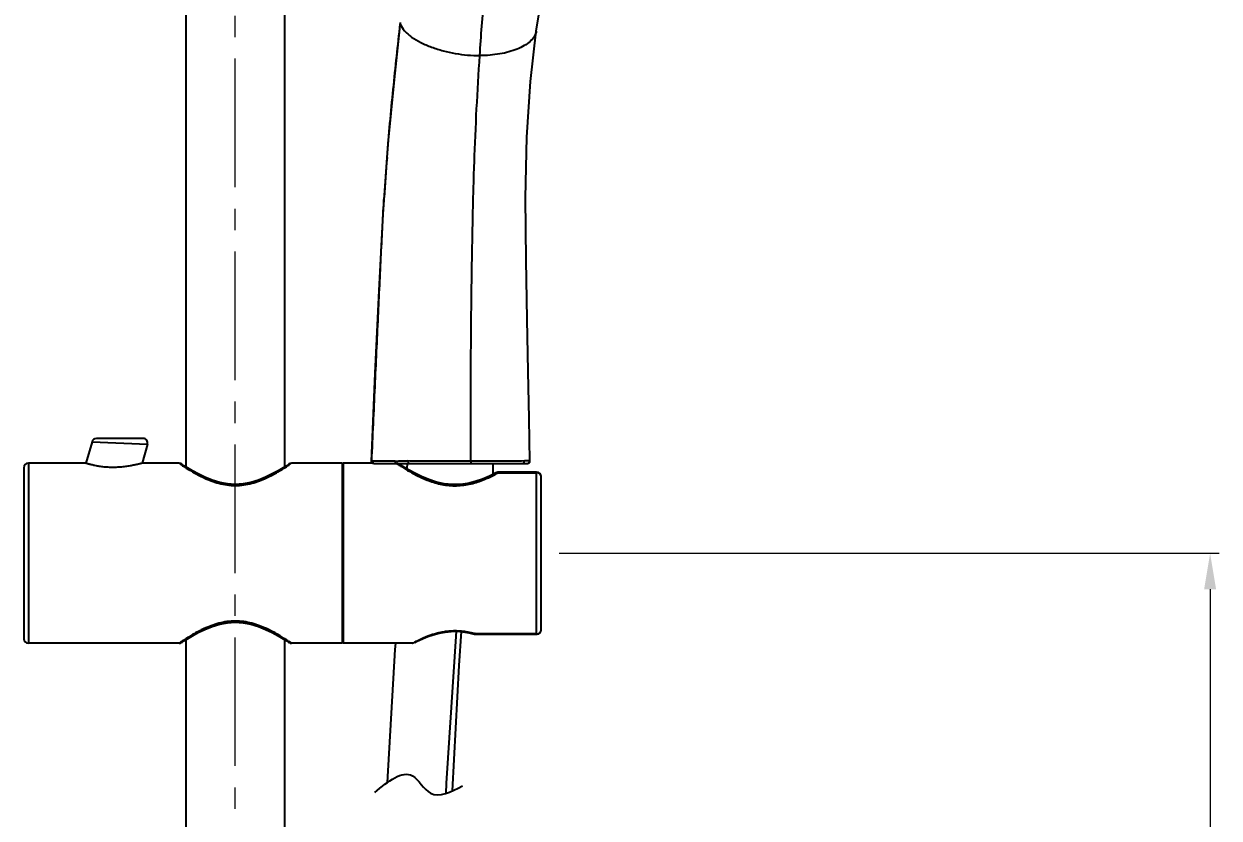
# Model space of a CAD drawing. Extents: x 0 to 3160, y 0 to 2315.
# Drawn here: x 932.1 to 1197.9, y 888.1 to 1064.6 of the extents above; entities that cross this region are included whole.
import ezdxf

# ---------------------------------------------------------------- set-up
doc = ezdxf.new("R2010")
doc.units = 0
doc.header["$LTSCALE"] = 3
doc.header["$MEASUREMENT"] = 0
doc.header["$PDMODE"] = 3
doc.header["$PDSIZE"] = -10
doc.linetypes.add('CENTER2', pattern=[28.575, 19.05, -3.175, 3.175, -3.175])
doc.layers.get('0').update_dxf_attribs({"linetype": 'CONTINUOUS'})
doc.layers.get('DEFPOINTS').update_dxf_attribs({"linetype": 'CONTINUOUS'})
doc.layers.add('Cneter', color=1, linetype='CENTER2', lineweight=13)
doc.styles.add('Daelim Dimension', font='')
doc.styles.get('Daelim Dimension').set_extended_font_data('나눔고딕')
doc.dimstyles.new('DEFAULT', dxfattribs={"dimscale": 2, "dimtxt": 2, "dimasz": 2, "dimexe": 0, "dimexo": 2, "dimgap": 1, "dimtad": 1, "dimdec": 1, "dimzin": 9, "dimdsep": 46, "dimtxsty": 'Daelim Dimension', "dimcen": 0.5, "dimclrd": 252, "dimclre": 252, "dimclrt": 3, "dimadec": 1, "dimazin": 0, "dimtfac": 1, "dimtdec": 1, "dimtix": 1, "dimtmove": 0, "dimatfit": 3, "dimfxl": 1, "dimtolj": 1, "dimtzin": 1, "dimlwd": 9, "dimlwe": 9, "dimarcsym": 0})

# ---------------------------------------------------------------- blocks, each defined once
blk = doc.blocks.new('*D11')
at = {"color": 5, "lineweight": 9, "ltscale": 0.5, "transparency": 16777216}
for p, q in [((1051.13, 946.98), (1197.86, 946.98)), ((1195.86, 938.98), (1195.86, 262.43)), ((1191.86, 254.43), (1193.86, 254.43))]:
    blk.add_line(p, q, dxfattribs=at)
at = {"color": 5, "ltscale": 0.5, "transparency": 16777216}
for points in [[(1194.53, 938.98), (1197.19, 938.98), (1195.86, 946.98)], [(1194.53, 262.43), (1197.19, 262.43), (1195.86, 254.43)]]:
    blk.add_solid(points, dxfattribs=at)
at = {"layer": 'DEFPOINTS', "color": 0, "ltscale": 0.5, "transparency": 16777216}
for p in [(1047.13, 946.98), (1195.86, 254.43), (1195.86, 254.43)]:
    blk.add_point(p, dxfattribs=at)
at = {"color": 7, "ltscale": 0.5, "transparency": 16777216, "insert": (1181.04, 600.7), "char_height": 20, "attachment_point": 5, "rotation": 90, "style": 'Daelim Dimension'}
blk.add_mtext('\\A1;1,650', dxfattribs=at)

msp = doc.modelspace()

# ---------------------------------------------------------------- linework, layer by layer
at = {"color": 7, "linetype": 'Continuous'}
for p, q in [((968.13, 1181.75), (968.13, 966.2)), ((990.13, 966.2), (990.13, 1181.75)), ((1046.06, 1063.01), (1046.06, 1063.01)), ((947.28, 971.76), (945.91, 966.98)), ((958.64, 972.48), (948.24, 972.48)), ((959.6, 971.21), (958.4, 966.98)), ((932.13, 965.98), (932.13, 927.98)), ((945.91, 966.98), (933.13, 966.98)), ((966.63, 966.98), (958.4, 966.98)), ((967.32, 966.72), (967.18, 966.81)), ((967.76, 966.44), (967.32, 966.72)), ((991.08, 966.81), (990.95, 966.72)), ((1002.93, 966.98), (991.63, 966.98)), ((1002.93, 926.98), (1002.93, 966.98)), ((1003.13, 966.98), (1003.13, 926.98)), ((1009.96, 966.98), (1003.13, 966.98)), ((1009.96, 966.95), (1044.13, 966.95)), ((1015.63, 966.74), (1015.51, 966.82)), ((1017.36, 966.98), (1017.28, 965.73)), ((1036.47, 964.55), (1036.47, 966.95)), ((1037.08, 964.85), (1037.08, 964.85)), ((1046.13, 964.97), (1037.55, 964.97)), ((1044.13, 966.95), (1044.25, 966.97)), ((1047.13, 929.98), (1047.13, 963.97)), ((967.32, 927.23), (967.76, 927.52)), ((968.13, 927.75), (968.13, 797.04)), ((990.13, 797.04), (990.13, 927.75)), ((990.5, 927.52), (990.95, 927.23)), ((1032.27, 929.02), (1032.27, 929.02)), ((1032.54, 928.98), (1046.13, 928.98)), ((966.63, 926.98), (933.13, 926.98)), ((967.18, 927.14), (967.32, 927.23)), ((990.95, 927.23), (991.08, 927.14)), ((1002.93, 926.98), (991.63, 926.98)), ((1018.5, 926.98), (1003.13, 926.98))]:
    msp.add_line(p, q, dxfattribs=at)
at = {"color": 9, "linetype": 'Continuous'}
for p, q in [((947.28, 971.76), (959.6, 971.21)), ((1009.37, 967.47), (1009.37, 967.47)), ((1044.63, 967.46), (1044.58, 967.47)), ((933.13, 966.98), (933.13, 926.98)), ((966.63, 966.98), (966.97, 966.74)), ((991.19, 966.67), (991.63, 966.98)), ((1015, 966.95), (1015.27, 966.78)), ((1037.55, 964.97), (1037.55, 964.86)), ((1037.55, 964.86), (1046.13, 964.86)), ((1046.13, 928.98), (1046.13, 964.97)), ((1032.54, 929.09), (1032.54, 928.98)), ((1046.13, 929.09), (1032.54, 929.09)), ((966.97, 927.21), (966.63, 926.98)), ((991.63, 926.98), (991.29, 927.21)), ((1018.89, 927.19), (1018.94, 927.22))]:
    msp.add_line(p, q, dxfattribs=at)
at = {"color": 7, "linetype": 'Continuous'}
for points in [[(1046.06, 1063.01), (1047.43, 1071.64), (1049, 1079.47), (1049.71, 1082.46)], [(1015.78, 1064.88), (1014.44, 1052.26), (1013.08, 1038.01), (1011.95, 1022.33), (1011.06, 1005.37), (1010.13, 987.03), (1009.37, 967.47)], [(1044.63, 967.46), (1044.46, 976.91), (1044.25, 987.38), (1044.01, 998.98), (1043.78, 1012.11), (1043.67, 1025.96), (1043.96, 1039.42), (1044.75, 1051.82), (1046.06, 1063.01)], [(1009.37, 967.47), (1009.37, 967.43), (1009.39, 967.32)], [(1009.39, 967.32), (1009.43, 967.21), (1009.5, 967.11), (1009.6, 967.03), (1009.72, 966.98)], [(1044.25, 966.97), (1044.36, 967.01), (1044.45, 967.07), (1044.52, 967.15), (1044.58, 967.23), (1044.61, 967.33), (1044.63, 967.42), (1044.63, 967.46)], [(990.5, 966.44), (989.74, 965.96), (988.67, 965.32), (987.36, 964.61), (985.87, 963.88), (984.27, 963.24), (982.6, 962.73), (980.88, 962.4), (979.13, 962.29), (977.38, 962.4), (975.66, 962.73), (973.99, 963.24), (972.39, 963.88), (970.9, 964.61), (969.59, 965.32), (968.53, 965.96), (967.76, 966.44)], [(990.95, 966.72), (990.5, 966.44), (990.13, 966.2)], [(1016.73, 966.05), (1016.02, 966.49), (1015.63, 966.74)], [(1017.76, 965.45), (1016.73, 966.05), (1016.02, 966.49)], [(1037.08, 964.85), (1035.66, 964.14), (1034.08, 963.47), (1032.46, 962.92), (1030.8, 962.51), (1029.09, 962.28), (1027.35, 962.25), (1025.59, 962.43), (1023.84, 962.81), (1022.15, 963.36), (1020.54, 964.03), (1019.05, 964.75), (1017.76, 965.45)], [(967.76, 927.52), (968.53, 928), (969.59, 928.63), (970.9, 929.35), (972.39, 930.07), (974, 930.71), (975.66, 931.22), (977.38, 931.55), (979.13, 931.67), (980.88, 931.55), (982.6, 931.22), (984.27, 930.71), (985.87, 930.07), (987.36, 929.35), (988.67, 928.63), (989.74, 928), (990.5, 927.52)], [(1018.96, 927.09), (1019.08, 927.15), (1019.45, 927.34), (1020.06, 927.64), (1020.9, 928.02), (1021.95, 928.45), (1023.15, 928.87), (1024.46, 929.23), (1025.78, 929.48), (1027.09, 929.62), (1028.41, 929.64), (1029.72, 929.54), (1031.04, 929.32), (1032.27, 929.02)], [(1027.39, 894.17), (1028.91, 922.01), (1029.41, 929.56)], [(1014.72, 926.98), (1014.63, 925.6), (1012.93, 896.04)]]:
    msp.add_lwpolyline(points, dxfattribs=at)
at = {"color": 9, "linetype": 'Continuous'}
for centre, radius, start, end in [((1497.34, 995.74), 486.06, 175.3742, 176.4258), ((1009.87, 967.45), 0.5, 177.7695, 245.0477), ((1044.08, 967.45), 0.5, 270.9078, 1.6695), ((1000.47, 1015.9), 59.48, 235.72, 235.8423), ((995.54, 1008.62), 50.7, 235.8412, 236.7867), ((962.77, 1008.55), 50.6, 303.2124, 304.1597), ((1009.87, 967.45), 0.492, 245.0883, 248.4021), ((1045.79, 1012.48), 54.96, 236.261, 236.441), ((1044.5, 1010.53), 52.62, 236.439, 237.3009), ((1037.3, 964.44), 0.466, 111.2341, 117.8026), ((1020.69, 995.24), 34.74, 298.3543, 299.0269), ((1037.27, 964.14), 0.773, 69.2033, 70.8379), ((995.48, 885.41), 50.59, 123.2124, 124.1598), ((962.73, 885.34), 50.68, 55.841, 56.7869), ((1024.26, 900.53), 29.73, 73.8336, 74.2965), ((999.51, 879.47), 57.77, 124.156, 124.2822), ((957.74, 877.98), 59.57, 55.7201, 55.8421)]:
    msp.add_arc(centre, radius, start, end, dxfattribs=at)
at = {"color": 7, "linetype": 'Continuous'}
for centre, radius, start, end in [((948.24, 971.48), 1, 90.0017, 164.0506), ((958.64, 971.48), 1, 344.0506, 89.9981), ((933.13, 965.98), 1, 90, 180), ((966.63, 965.98), 1, 56.6331, 89.9934), ((991.63, 965.98), 1, 90.0068, 123.3671), ((1014.97, 965.97), 1, 72.5701, 81.285), ((1014.97, 965.97), 1, 57.29, 72.5102), ((1037.55, 963.97), 1, 90, 117.821), ((1037.55, 963.97), 1, 90.0173, 103.4226), ((1046.13, 963.97), 1, 360, 90), ((933.13, 927.98), 1, 180, 270), ((1032.54, 929.99), 1.01, 254.1873, 269.128), ((1032.54, 929.98), 0.998, 269.1407, 269.9712), ((1046.13, 929.98), 1, 269.9982, 278.1774), ((1046.13, 929.98), 1, 278.1916, 359.9974), ((966.63, 927.98), 1, 270.0066, 303.367), ((991.63, 927.98), 1, 236.633, 269.9932)]:
    msp.add_arc(centre, radius, start, end, dxfattribs=at)
at = {"color": 9, "linetype": 'Continuous'}
for points, knots in [([(1033.49, 1057.55), (1033.78, 1061.9), (1034.39, 1070.35), (1035.35, 1078.77), (1035.9, 1082.84)], [0, 0, 0, 0, 0.514371, 1, 1, 1, 1]), ([(1012.86, 1034.94), (1013.26, 1039.98), (1013.97, 1047.48), (1015.01, 1057.36), (1015.54, 1062.21), (1015.81, 1064.59)], [0, 0, 0, 0, 0.508745, 0.758405, 1, 1, 1, 1]), ([(1015.81, 1064.59), (1016.02, 1064.04), (1016.55, 1063.24), (1017.48, 1062.33), (1018.67, 1061.4), (1020.43, 1060.38), (1022.8, 1059.38), (1025.36, 1058.59), (1028.04, 1058), (1030.76, 1057.64), (1032.58, 1057.55), (1033.49, 1057.55)], [0, 0, 0, 0, 0.089878, 0.141373, 0.196928, 0.317964, 0.448542, 0.584781, 0.723743, 0.862966, 1, 1, 1, 1]), ([(1046.06, 1063.01), (1045.99, 1062.58), (1045.65, 1061.71), (1044.68, 1060.62), (1043.36, 1059.7), (1041.76, 1058.93), (1039.92, 1058.33), (1037.91, 1057.89), (1035.74, 1057.61), (1034.25, 1057.55), (1033.49, 1057.55)], [0, 0, 0, 0, 0.089371, 0.187252, 0.297083, 0.418821, 0.5513, 0.693206, 0.84324, 1, 1, 1, 1]), ([(1031.53, 967.46), (1031.49, 973.71), (1031.48, 983.58), (1031.57, 997.44), (1031.68, 1007.13), (1031.82, 1015.27), (1031.94, 1021.49), (1032.08, 1027.66), (1032.33, 1035.74), (1032.76, 1045.69), (1033.23, 1053.61), (1033.49, 1057.55)], [0, 0, 0, 0, 0.207896, 0.328535, 0.461503, 0.530384, 0.599638, 0.668323, 0.735921, 0.868719, 1, 1, 1, 1]), ([(1009.48, 967.47), (1009.71, 972.97), (1010.18, 983.67), (1010.88, 999), (1011.44, 1010.96), (1011.86, 1019.79), (1012.09, 1023.99), (1012.22, 1026.05)], [0, 0, 0, 0, 0.281745, 0.547902, 0.785029, 0.894366, 1, 1, 1, 1]), ([(1009.48, 967.47), (1009.46, 967.47), (1009.43, 967.47), (1009.4, 967.47), (1009.37, 967.47)], [0, 0, 0, 0, 0.372454, 1, 1, 1, 1]), ([(1014.64, 967.47), (1013.68, 967.46), (1011.96, 967.46), (1010.24, 967.46), (1009.48, 967.47)], [0, 0, 0, 0, 0.55965, 1, 1, 1, 1]), ([(1009.51, 967.27), (1009.54, 967.2), (1009.63, 967.06), (1009.77, 966.99), (1009.85, 966.97)], [0, 0, 0, 0, 0.504298, 1, 1, 1, 1]), ([(1014.64, 967.47), (1015.03, 967.47), (1015.99, 967.49), (1016.95, 967.48), (1017.51, 967.48)], [0, 0, 0, 0, 0.412746, 1, 1, 1, 1]), ([(1014.64, 967.47), (1014.64, 967.34), (1014.7, 967.14), (1014.89, 966.98), (1015.01, 966.95), (1015.06, 966.95)], [0, 0, 0, 0, 0.521161, 0.775842, 1, 1, 1, 1]), ([(1031.53, 967.46), (1029.17, 967.46), (1025.64, 967.46), (1020.96, 967.46), (1018.65, 967.47), (1017.51, 967.48)], [0, 0, 0, 0, 0.504488, 0.756194, 1, 1, 1, 1]), ([(1017.51, 967.48), (1017.51, 967.42), (1017.51, 967.29), (1017.54, 967.14), (1017.59, 967.04), (1017.62, 966.98), (1017.67, 966.95), (1017.7, 966.95)], [0, 0, 0, 0, 0.323927, 0.635226, 0.762706, 0.864645, 1, 1, 1, 1]), ([(1031.53, 967.46), (1031.53, 967.34), (1031.52, 967.2), (1031.48, 967.04), (1031.46, 966.99), (1031.43, 966.95), (1031.41, 966.95)], [0, 0, 0, 0, 0.666425, 0.794317, 0.891672, 1, 1, 1, 1]), ([(1043.4, 967.48), (1042.57, 967.47), (1040.28, 967.45), (1036.32, 967.46), (1033.19, 967.46), (1031.53, 967.46)], [0, 0, 0, 0, 0.209486, 0.580404, 1, 1, 1, 1]), ([(1043.01, 966.95), (1043.06, 966.95), (1043.17, 966.98), (1043.31, 967.11), (1043.39, 967.28), (1043.4, 967.42), (1043.4, 967.48)], [0, 0, 0, 0, 0.210125, 0.458685, 0.733682, 1, 1, 1, 1]), ([(1044.11, 967.48), (1044.06, 967.48), (1043.83, 967.48), (1043.59, 967.48), (1043.4, 967.48)], [0, 0, 0, 0, 0.209696, 1, 1, 1, 1]), ([(1044.58, 967.47), (1044.57, 967.47), (1044.42, 967.48), (1044.26, 967.48), (1044.11, 967.48)], [0, 0, 0, 0, 0.063351, 1, 1, 1, 1]), ([(967.77, 966.21), (968.38, 965.81), (969.83, 964.91), (971.83, 963.85), (973.79, 963.03), (975.46, 962.49), (977.26, 962.13), (979.13, 961.99), (981.01, 962.13), (982.8, 962.49), (984.48, 963.03), (986.43, 963.85), (988.43, 964.91), (989.88, 965.81), (990.49, 966.21)], [0, 0, 0, 0, 0.089617, 0.208507, 0.276155, 0.348031, 0.423112, 0.5, 0.576888, 0.651969, 0.723845, 0.791493, 0.910383, 1, 1, 1, 1]), ([(1016.07, 966.25), (1017.28, 965.48), (1019.34, 964.27), (1022.49, 962.9), (1024.95, 962.23), (1027.08, 961.98), (1028.73, 961.98), (1030.36, 962.15), (1032.4, 962.59), (1034.7, 963.41), (1036.41, 964.24), (1037.19, 964.67)], [0, 0, 0, 0, 0.190708, 0.317319, 0.456797, 0.529568, 0.602963, 0.675815, 0.747045, 0.881225, 1, 1, 1, 1]), ([(1037.13, 964.88), (1037.19, 964.9), (1037.33, 964.92), (1037.46, 964.89), (1037.53, 964.87)], [0, 0, 0, 0, 0.477728, 1, 1, 1, 1]), ([(1047.13, 963.97), (1047.13, 964.09), (1047.08, 964.33), (1046.85, 964.62), (1046.52, 964.82), (1046.26, 964.86), (1046.13, 964.86)], [0, 0, 0, 0, 0.237016, 0.481809, 0.737251, 1, 1, 1, 1]), ([(990.49, 927.74), (989.88, 928.15), (988.43, 929.05), (986.43, 930.11), (984.48, 930.92), (982.8, 931.46), (981.01, 931.83), (979.13, 931.96), (977.26, 931.83), (975.46, 931.46), (973.79, 930.92), (971.83, 930.11), (969.83, 929.05), (968.38, 928.15), (967.77, 927.74)], [0, 0, 0, 0, 0.089617, 0.208507, 0.276155, 0.348031, 0.423112, 0.5, 0.576888, 0.651969, 0.723845, 0.791493, 0.910383, 1, 1, 1, 1]), ([(1018.94, 927.22), (1019.21, 927.36), (1019.85, 927.69), (1020.73, 928.1), (1021.61, 928.47), (1022.38, 928.76), (1023.22, 929.05), (1024.13, 929.3), (1025.11, 929.52), (1026.13, 929.69), (1027.18, 929.78), (1028.25, 929.8), (1029.32, 929.74), (1030.36, 929.61), (1031.35, 929.41), (1032, 929.24), (1032.31, 929.16)], [0, 0, 0, 0, 0.064043, 0.155631, 0.210211, 0.269805, 0.334094, 0.402587, 0.474613, 0.549345, 0.625993, 0.703558, 0.780779, 0.856591, 0.92989, 1, 1, 1, 1]), ([(1032.39, 929.02), (1032.38, 929.02), (1032.34, 929.01), (1032.3, 929.01), (1032.27, 929.02)], [0, 0, 0, 0, 0.261068, 1, 1, 1, 1]), ([(1032.54, 929.09), (1032.53, 929.08), (1032.48, 929.05), (1032.43, 929.03), (1032.39, 929.02)], [0, 0, 0, 0, 0.272085, 1, 1, 1, 1]), ([(1046.13, 929.09), (1046.26, 929.09), (1046.52, 929.13), (1046.85, 929.33), (1047.08, 929.63), (1047.13, 929.87), (1047.13, 929.98)], [0, 0, 0, 0, 0.262749, 0.518191, 0.762984, 1, 1, 1, 1]), ([(1018.5, 926.98), (1018.5, 926.98), (1018.5, 926.98), (1018.5, 926.98), (1018.5, 926.98), (1018.51, 926.98), (1018.52, 926.99), (1018.54, 927), (1018.55, 927.01), (1018.57, 927.02), (1018.61, 927.04), (1018.66, 927.06), (1018.76, 927.12), (1018.84, 927.16), (1018.89, 927.19)], [0, 0, 0, 0, 0.00337, 0.006593, 0.012173, 0.030473, 0.058053, 0.094531, 0.139502, 0.192559, 0.253292, 0.396669, 0.56899, 1, 1, 1, 1])]:
    msp.add_open_spline(points, degree=3, knots=knots, dxfattribs=at)
for points in [[(1009.48, 967.47), (1009.48, 967.4), (1009.49, 967.34), (1009.51, 967.27)], [(1025.99, 893.61), (1026.7, 905.63), (1027.5, 917.63), (1028.32, 929.64)]]:
    msp.add_open_spline(points, degree=3, dxfattribs=at)
at = {"color": 7, "linetype": 'Continuous'}
msp.add_open_spline([(958.4, 966.98), (958.39, 966.98), (958.38, 966.97), (958.36, 966.97), (958.31, 966.95), (958.25, 966.94), (958.18, 966.92), (958.05, 966.89), (957.85, 966.83), (957.56, 966.77), (957.23, 966.69), (956.85, 966.6), (956.26, 966.48), (955.45, 966.34), (954.39, 966.19), (953.25, 966.09), (952.07, 966.04), (950.88, 966.07), (949.73, 966.16), (948.67, 966.31), (947.87, 966.46), (947.31, 966.59), (946.95, 966.68), (946.65, 966.76), (946.39, 966.83), (946.22, 966.88), (946.1, 966.92), (946.04, 966.94), (945.98, 966.95), (945.95, 966.97), (945.93, 966.97), (945.92, 966.98), (945.91, 966.98)], degree=3, knots=[0, 0, 0, 0, 0.000703, 0.0028, 0.006275, 0.011107, 0.017269, 0.024714, 0.043274, 0.066391, 0.093616, 0.124513, 0.158662, 0.235181, 0.320349, 0.4116, 0.506306, 0.60145, 0.693586, 0.779014, 0.854179, 0.886928, 0.916008, 0.941122, 0.962029, 0.97851, 0.985041, 0.990409, 0.994595, 0.997594, 0.999397, 1, 1, 1, 1], dxfattribs=at)
at = {"ltscale": 0.5}
msp.add_spline([(1010.14, 893.82), (1018.5, 897.52), (1022.52, 893.66), (1029.66, 895.32)], degree=3, dxfattribs=at)
at = {"layer": 'Cneter', "lineweight": 5, "ltscale": 0.5}
msp.add_line((979.13, 471.09), (979.13, 1397.3), dxfattribs=at)

# ---------------------------------------------------------------- dimensions: what is measured, and where the dimension line sits
at = {"color": 5, "ltscale": 0.5}
dim = msp.add_linear_dim(base=(1195.86, 254.43), p1=(1047.13, 946.98), p2=(1195.86, 254.43), angle=90, text='1,650', dimstyle='DEFAULT', override={"dimtxt": 10, "dimasz": 4, "dimexe": 1, "dimdec": 0, "dimclrd": 5, "dimclre": 5, "dimclrt": 7}, dxfattribs=at)
dim.commit()
dim.dimension.update_dxf_attribs({"geometry": '*D11', "text_midpoint": (1181.04, 600.7)})

doc.saveas('drawing.dxf')
